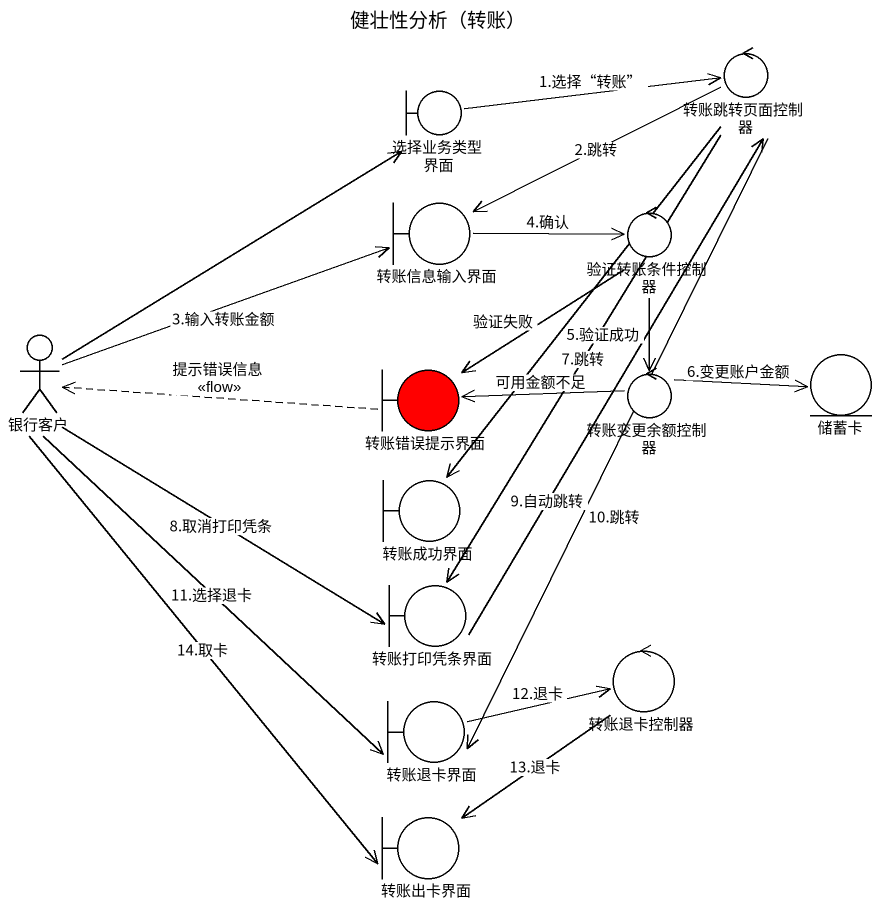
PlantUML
@startuml
title 健壮性分析（转账）
control 转账跳转页面控制器
boundary "选择业务类型 界面" as 选择业务类型_界面
boundary 转账信息输入界面
control 验证转账条件控制器
actor 银行客户
boundary 转账错误提示界面 #FF0000
control 转账变更余额控制器
entity 储蓄卡
boundary 转账成功界面
boundary 转账打印凭条界面
boundary 转账退卡界面
control 转账退卡控制器
boundary 转账出卡界面
转账跳转页面控制器 -left-> 转账信息输入界面 : 2.跳转
转账跳转页面控制器 --> 转账成功界面
转账跳转页面控制器 --> 转账打印凭条界面 : 7.跳转
转账跳转页面控制器 --> 转账退卡界面 : 10.跳转
选择业务类型_界面 -right-> 转账跳转页面控制器 : 1.选择“转账”
转账信息输入界面 -right-> 验证转账条件控制器 : 4.确认
验证转账条件控制器 --> 转账错误提示界面 : 验证失败
验证转账条件控制器 --> 转账变更余额控制器 : 5.验证成功
银行客户 -up-> 选择业务类型_界面
银行客户 -right-> 转账信息输入界面 : 3.输入转账金额
银行客户 -right-> 转账打印凭条界面 : 8.取消打印凭条
银行客户 --> 转账退卡界面 : 11.选择退卡
银行客户 --> 转账出卡界面 : 14.取卡
转账错误提示界面 .left.> 银行客户 : 提示错误信息\n<<flow>>
转账变更余额控制器 -left-> 转账错误提示界面 : 可用金额不足
转账变更余额控制器 -right-> 储蓄卡 : 6.变更账户金额
转账打印凭条界面 -up-> 转账跳转页面控制器 : 9.自动跳转
转账退卡界面 -right-> 转账退卡控制器 : 12.退卡
转账退卡控制器 --> 转账出卡界面 : 13.退卡
@enduml
